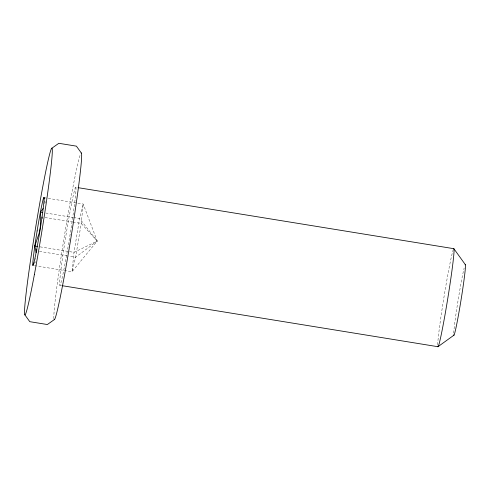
<?xml version="1.0" encoding="UTF-8"?>
<svg xmlns="http://www.w3.org/2000/svg" width="490" height="490" viewBox="0 0 490 490"><rect width="100%" height="100%" fill="white"/><g stroke="black" fill="none" stroke-linecap="round" stroke-linejoin="round"><path stroke-width="0.37" stroke-dasharray="2.45 1.84" d="M44.786 203.626L44.737 200.912M35.464 259.345L35.739 258.242M35.017 262.628L35.55 261.783M75.791 187.296A49.655 1.985 -80.8 0 1 65.44 261.568A49.655 1.985 -80.8 0 1 62.199 260.049A49.655 1.985 -80.8 0 1 75.791 187.296L77.304 187.541M44.033 197.691L83.208 204.054L97.198 241.074L72.006 271.736L34.331 265.617M45.699 213.021L72.82 217.425M73.574 217.548L79.601 218.528L97.198 241.074L75.613 257.262L72.006 271.736L73.996 252.368L79.601 218.528L83.208 204.054L81.211 223.422L75.613 257.262L68.833 256.16M45.049 217.548L72.171 221.958M72.924 222.08L81.211 223.422L97.198 241.074L73.996 252.368L67.969 251.388M40.094 246.862L67.216 251.266M39.445 251.388L68.079 256.037M59.829 285.309L61.342 285.554M44.811 200.6L45.252 203.166M53.894 318.696A84.409 3.375 -80.8 0 1 64.141 237.534A84.409 3.375 -80.8 0 1 80.446 154.301M437.699 344.807A49.655 1.985 -80.8 0 1 444.02 296.824A49.655 1.985 -80.8 0 1 453.115 250.133M453.728 333.127A35.745 1.433 -80.8 0 1 457.88 301.601A35.745 1.433 -80.8 0 1 464.159 268.006"/><path stroke-width="0.73" d="M36.15 252.675L34.821 246.005L39.127 233.289A59.988 59.762 -18.2 0 0 40.407 225.571L40.425 212.164L43.145 208.569M36.431 250.898L36.928 249.716M34.171 262.812L32.824 265.372L33.669 264.41M51.756 148.305L58.831 143.294L76.409 146.149L81.328 152.99M54.433 319.523L47.358 324.533L29.78 321.679L24.861 314.837M438.048 346.657L453.961 335.166M78.057 187.664L453.869 248.693L465.347 264.649M40.425 212.164L42.685 212.531M34.821 246.005L37.834 246.495M62.095 285.676L437.907 346.706M44.321 198.695L44.033 197.691L44.351 198.842M42.036 217.064L42.122 218.344M81.095 153.07A84.409 3.375 -80.8 0 1 71.387 235.059A84.409 3.375 -80.8 0 1 54.194 319.603M453.556 249A49.655 1.985 -80.8 0 1 447.762 298.575A49.655 1.985 -80.8 0 1 437.735 346.173M465.12 264.87A35.745 1.433 -80.8 0 1 460.949 300.554A35.745 1.433 -80.8 0 1 453.728 334.817M37.13 230.925L36.775 233.148A34.404 1.378 -80.8 0 0 34.459 260.496A34.404 1.378 -80.8 0 0 43.898 202.058A34.404 1.378 -80.8 0 0 37.13 230.925M34.398 274.48A84.409 3.375 -80.8 0 0 51.995 148.225A84.409 3.375 -80.8 0 0 28.892 271.895A84.409 3.375 -80.8 0 0 34.398 274.48"/></g></svg>
